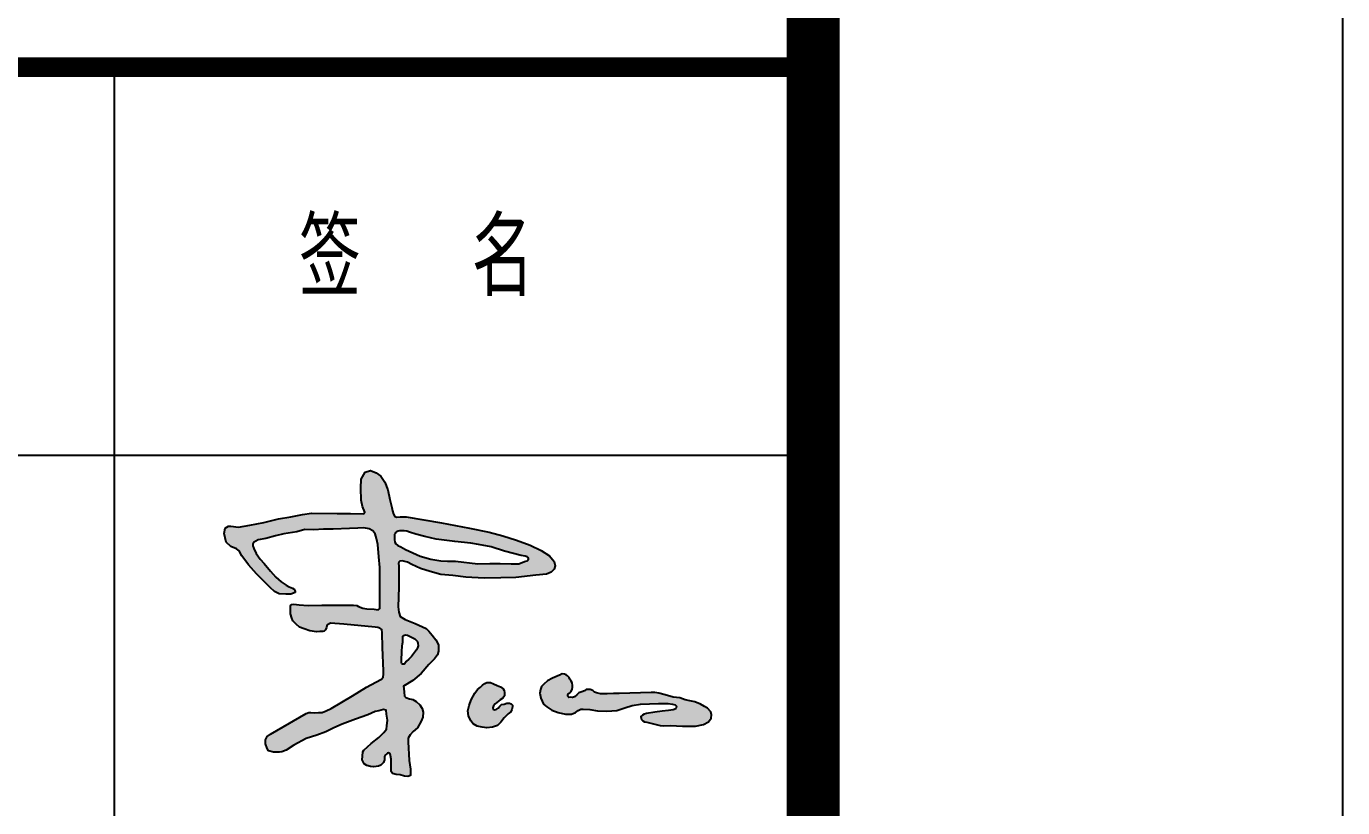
# Model space of a CAD drawing. Extents: x 33088 to 140010, y 13737 to 369010.
# Drawn here: x 118664 to 122393, y 172083 to 174299 of the extents above; entities that cross this region are included whole.
import ezdxf

# ---------------------------------------------------------------- set-up
doc = ezdxf.new("R2010")
doc.units = 0
doc.header["$LTSCALE"] = 1000
doc.header["$MEASUREMENT"] = 0
doc.layers.get('0').update_dxf_attribs({"linetype": 'CONTINUOUS'})
doc.layers.add('PUB_TEXT', color=7, linetype='CONTINUOUS')
doc.layers.add('PUB_TITLE', color=4, linetype='CONTINUOUS')
doc.styles.add('TQ', font='txt.shx', dxfattribs={"width": 0.8, "bigfont": 'hztxt.shx'})

msp = doc.modelspace()

# ---------------------------------------------------------------- hatches: boundary and pattern name
h = msp.add_hatch(color=7)
h.paths.add_polyline_path([(119719.2, 172768.8), (119718, 172775.4), (119719, 172779.2), (119722.2, 172782), (119729.2, 172783.6), (119744.1, 172779.6), (119755.8, 172773.2), (119780.9, 172761.8), (119807.8, 172753.3), (119838.7, 172744.1), (119872.4, 172741.3), (119909, 172737.3), (119961, 172734.4), (120007.9, 172735), (120050.8, 172735.6), (120107.9, 172742.8), (120137.3, 172745.5), (120150.5, 172750.9), (120159.5, 172759.5), (120161.8, 172769), (120159, 172781.6), (120145.9, 172797), (120122.5, 172812.7), (120091, 172828.1), (120052.4, 172841.6), (120013.8, 172854.5), (119975.3, 172864.1), (119919.8, 172876.3), (119840.6, 172890.6), (119739.9, 172907.9), (119724.3, 172908.5), (119713.8, 172906.9), (119707.7, 172908.8), (119704.6, 172915.6), (119701.4, 172925.1), (119699.2, 172934.1), (119694.2, 172957.6), (119687.9, 172984.7), (119679.3, 173005.9), (119668, 173023.1), (119654.9, 173033), (119638.6, 173039.3), (119623.7, 173034.4), (119612.8, 173014.9), (119611.5, 172989.2), (119612.9, 172955.5), (119616.5, 172936.9), (119623.3, 172921.2), (119619.6, 172916.1), (119581.9, 172917.1), (119544.3, 172917.6), (119471.9, 172918.6), (119446.5, 172915), (119413.5, 172908.4), (119378.4, 172902.3), (119336.7, 172892.2), (119297, 172884), (119265.5, 172878.4), (119243.7, 172881.5), (119237, 172881.5), (119227.4, 172875.9), (119224.3, 172860.7), (119230.5, 172836.6), (119243.7, 172823.9), (119259, 172817.3), (119266.6, 172811.2), (119274.2, 172797), (119293, 172772.1), (119315.9, 172746.2), (119354.3, 172708.1), (119367.5, 172696.1), (119380.4, 172690), (119398.9, 172688.4), (119413.4, 172688.4), (119425.8, 172693.7), (119425.6, 172695.3), (119425.4, 172696.5), (119424.5, 172699.6), (119422.5, 172703.1), (119418, 172706.1), (119408.4, 172709.7), (119400.1, 172714.7), (119385.9, 172724.1), (119371.1, 172736.8), (119355.9, 172754.1), (119337.6, 172775.4), (119326.4, 172788.1), (119315.3, 172803.9), (119308.3, 172818.1), (119305.2, 172825.7), (119305.2, 172831.9), (119307.6, 172835.6), (119320.8, 172842.5), (119342.5, 172846.5), (119369.9, 172854.5), (119393.9, 172859.6), (119429.9, 172865.9), (119453.4, 172872.2), (119478.7, 172871), (119506.1, 172872.7), (119533, 172873.3), (119579.8, 172875), (119602.7, 172876.1), (119619.9, 172877.3), (119635.3, 172873.9), (119645.6, 172868.7), (119651.9, 172859.6), (119656.4, 172846.5), (119659.9, 172829.3), (119662.7, 172795.1), (119665, 172764.2), (119665.3, 172666), (119665, 172647.9), (119660.9, 172644.7), (119649.1, 172646.3), (119629, 172647.6), (119617.6, 172649.2), (119605.2, 172653.6), (119600.1, 172656.8), (119591.1, 172658), (119543.1, 172658), (119500.8, 172657.3), (119462, 172657), (119437.2, 172658.9), (119421.9, 172660.5), (119415.9, 172659.9), (119412.7, 172656.7), (119412.4, 172645.6), (119412.7, 172632.9), (119415.9, 172620.8), (119418.8, 172612.9), (119428, 172603.3), (119437.8, 172595.4), (119451.5, 172590.3), (119467.4, 172584.6), (119486.5, 172581.8), (119495.9, 172582.5), (119503.8, 172583.2), (119508.2, 172584.3), (119511.6, 172588), (119513.9, 172594.3), (119515.4, 172598.8), (119517.6, 172602), (119525.7, 172606.1), (119563.8, 172604.1), (119652, 172595), (119660, 172594.4), (119665.9, 172592.8), (119671.1, 172588.3), (119672.5, 172579.1), (119673.1, 172537.4), (119676.2, 172471.4), (119676, 172461.6), (119675.1, 172453.1), (119670.5, 172448.2), (119654.2, 172439.2), (119627.5, 172424.8), (119588.2, 172400.4), (119527.4, 172364.6), (119513.8, 172358.4), (119502.3, 172353.4), (119491.7, 172353.1), (119480, 172352.7), (119470.4, 172353.6), (119464.1, 172352.9), (119456.6, 172350.6), (119373.4, 172301.9), (119355.8, 172292.3), (119346.5, 172285.3), (119342, 172275.4), (119342, 172264.4), (119346.5, 172251.1), (119349.9, 172244.6), (119364, 172241.2), (119381, 172240.6), (119388.1, 172241.7), (119399.8, 172246.7), (119421.5, 172261), (119457.1, 172279.4), (119486.9, 172289.3), (119512.7, 172298.3), (119534.9, 172309.6), (119558.4, 172320), (119596.9, 172334.4), (119631.2, 172346.2), (119652.5, 172356.1), (119662.4, 172358.4), (119675.6, 172362), (119683.2, 172359.7), (119684.6, 172348.4), (119686.9, 172331.3), (119685.5, 172315.9), (119684.1, 172306), (119676.9, 172296.5), (119662.9, 172282.5), (119641.2, 172264.9), (119620.3, 172246.3), (119617.5, 172241.3), (119616.5, 172229), (119615, 172219.2), (119620.8, 172208.1), (119629.1, 172202.6), (119639.1, 172200.6), (119647.7, 172199.3), (119655.2, 172200.3), (119661.8, 172201.1), (119668.6, 172203.6), (119672.6, 172208.4), (119675.8, 172211.9), (119678.4, 172219.2), (119678.4, 172223.5), (119679.1, 172228.2), (119680.6, 172232.5), (119684.9, 172236.3), (119686.9, 172237.5), (119690.4, 172238.5), (119694.5, 172236.5), (119695.7, 172231.3), (119697.2, 172221.2), (119697.4, 172209.6), (119697.8, 172193.5), (119697.8, 172186.3), (119701.7, 172180.6), (119711.7, 172177.8), (119722.8, 172176.3), (119734.9, 172172.8), (119744.6, 172171.7), (119751.9, 172175.1), (119751.9, 172192.4), (119748.3, 172217), (119745.8, 172270.5), (119745.4, 172280.6), (119751.1, 172289.8), (119759.9, 172299), (119772, 172309.5), (119782.5, 172328.8), (119787.7, 172340.1), (119788.5, 172353.8), (119785.3, 172364.6), (119778.4, 172375), (119768.6, 172384.1), (119759.3, 172390.1), (119749.8, 172392), (119738.7, 172395.5), (119735.5, 172400), (119734.2, 172411.1), (119733.3, 172420.9), (119732.8, 172427.6), (119759.2, 172443.6), (119782.3, 172464.2), (119804.4, 172489.8), (119820.5, 172505), (119828.5, 172516.7), (119832.1, 172527.5), (119831.4, 172544.9), (119824.1, 172559), (119814.1, 172572.2), (119804.4, 172583.5), (119797.2, 172591.1), (119765.7, 172605.2), (119736.8, 172617.4), (119722.8, 172625.6), (119718.9, 172637.7), (119717.7, 172652.5), (119719.2, 172708.6)])
h.paths.add_polyline_path([(119738, 172815.6), (119725.4, 172822.6), (119716.8, 172826.9), (119710.8, 172831.2), (119707.8, 172836.4), (119707.3, 172844), (119707, 172859), (119708.6, 172861), (119710, 172863.3), (119712.8, 172865.6), (119717.3, 172867), (119721.5, 172867.9), (119728.9, 172868.3), (119734.8, 172868.1), (119741.9, 172867), (119749.6, 172864.6), (119767.9, 172859), (119792.8, 172851.9), (119825.3, 172844.7), (119878.4, 172838), (119923, 172833.5), (119944.7, 172830), (119981.3, 172822.6), (120019, 172810.6), (120065.7, 172798.7), (120076.9, 172796.7), (120082.7, 172794.9), (120085.6, 172793.1), (120086.3, 172790.2), (120086.5, 172787.8), (120083.1, 172783.5), (120074.9, 172781.1), (120059.1, 172775.2), (120037.4, 172774.9), (120006.5, 172775.6), (119976.9, 172775.6), (119943.5, 172774.9), (119879.7, 172782), (119857.2, 172782), (119838, 172783.3), (119809.7, 172788.4), (119779.5, 172796.2)], flags=16)
h.paths.add_polyline_path([(119734.9, 172572.9), (119738.4, 172573.5), (119743.5, 172572.9), (119758.5, 172564.5), (119764.6, 172562), (119768.6, 172558.7), (119771.8, 172554.7), (119773.4, 172549.7), (119774.1, 172541.9), (119772.3, 172536.4), (119769.1, 172530.6), (119763.3, 172523), (119755.2, 172512.5), (119747.4, 172504.7), (119740.4, 172497.7), (119736.1, 172492.4), (119733.1, 172490.6), (119729.8, 172490.7), (119728.2, 172491.7), (119726.7, 172494.6), (119726.5, 172500.6), (119728.2, 172525.9), (119728.9, 172540.9), (119729.5, 172547.6), (119730.3, 172552.4), (119730.3, 172562.4), (119730.9, 172569.5), (119732.1, 172571.9)], flags=16)
h = msp.add_hatch(color=7)
h.paths.add_polyline_path([(120029, 172349.6), (120036.9, 172355.5), (120039.8, 172361.7), (120041.5, 172369.4), (120040.9, 172374.2), (120037.5, 172378.1), (120033, 172380.1), (120025.3, 172379.3), (120017.4, 172377.3), (120010.3, 172376.1), (120005.5, 172371.1), (120001, 172365.1), (119995.1, 172362), (119990, 172360.9), (119986.6, 172362.6), (119985.5, 172366.8), (119987.7, 172371.9), (119992, 172377.6), (120006.1, 172389.2), (120013.7, 172393.5), (120018.7, 172400.7), (120018.4, 172410.1), (120017.3, 172416.1), (120015.3, 172420.1), (120007.5, 172425.7), (119998.3, 172430.2), (119987.8, 172434.7), (119979.1, 172438.2), (119969, 172438.2), (119962.5, 172435.3), (119956.6, 172430.7), (119950.7, 172425.3), (119942.2, 172418.3), (119934.3, 172408.1), (119923.8, 172389.5), (119918.4, 172372.7), (119915, 172358), (119916.7, 172343.6), (119923.5, 172330), (119930.3, 172321.6), (119940.8, 172314.8), (119955.5, 172311.7), (119968.2, 172310), (119984.9, 172311.9), (119999, 172316.8), (120008.4, 172325.8), (120017.7, 172338.5)])
h.paths.add_polyline_path([(120558, 172383.6), (120543.5, 172386.4), (120530.3, 172389.6), (120515.4, 172394.4), (120496.1, 172397.2), (120473.6, 172402.9), (120455.9, 172408.1), (120445, 172409.7), (120434.6, 172409.7), (120344, 172407.6), (120327.9, 172407.6), (120309.8, 172406.4), (120290.5, 172406.1), (120278.9, 172408.7), (120273.3, 172410.9), (120268.5, 172415.2), (120261.1, 172418.6), (120250.1, 172418.9), (120245, 172414.9), (120237.6, 172411.8), (120229.7, 172408.7), (120223.5, 172403.3), (120217.1, 172397.7), (120210.9, 172395.7), (120206.3, 172396.3), (120200.9, 172396.2), (120198.1, 172399.8), (120197.8, 172403.7), (120200, 172406.8), (120203.9, 172409.2), (120206.7, 172411.7), (120210.7, 172418.4), (120211.2, 172425.1), (120210.9, 172430.1), (120210, 172437.5), (120207.7, 172442.4), (120204.1, 172448.1), (120201.7, 172452.9), (120197.2, 172457.3), (120193.2, 172459.9), (120188.6, 172461.5), (120182.2, 172462.6), (120179.6, 172461.7), (120177.1, 172460.4), (120174.1, 172459.4), (120154.8, 172450.5), (120140.3, 172443.3), (120129.8, 172433.7), (120123.8, 172426.8), (120120.2, 172418.4), (120118.6, 172408.4), (120121.4, 172393.5), (120129.4, 172377), (120138.3, 172369.8), (120153.2, 172360.2), (120170.8, 172353.7), (120191.7, 172348.1), (120208.6, 172348.9), (120219.9, 172353.3), (120227.5, 172359), (120234.8, 172362.6), (120241.2, 172362.6), (120260.9, 172361.8), (120282.4, 172357.8), (120309, 172357.3), (120336.9, 172359.3), (120359.5, 172366.2), (120380.7, 172373.3), (120404.4, 172376.5), (120429.5, 172377.8), (120455.2, 172378.4), (120482.2, 172378.9), (120494.6, 172377.3), (120502.6, 172374.8), (120505.7, 172371.6), (120504.2, 172364), (120496.1, 172360.7), (120483.2, 172359.1), (120465.7, 172356.6), (120444.9, 172354.2), (120420.6, 172350.3), (120414, 172348.1), (120409.9, 172345.8), (120405, 172341.7), (120405.4, 172337.2), (120407, 172333.8), (120410.5, 172329.8), (120415, 172326.8), (120421.5, 172326.1), (120460, 172316.7), (120467.9, 172315.7), (120489.2, 172316.1), (120523.4, 172314.9), (120559.6, 172314.9), (120582.5, 172318.9), (120596.2, 172326.6), (120604.2, 172337.4), (120605, 172347.1), (120603, 172355.5), (120593.4, 172365.5), (120584.9, 172370.3), (120573.7, 172376.8)])

# ---------------------------------------------------------------- linework, layer by layer
for points in [[(119425.8, 172693.7), (119413.4, 172688.4), (119398.9, 172688.4), (119380.4, 172690), (119367.5, 172696.1), (119354.3, 172708.1), (119315.9, 172746.2), (119293, 172772.1), (119274.2, 172797), (119266.6, 172811.2), (119259, 172817.3), (119243.7, 172823.9), (119230.5, 172836.6), (119224.3, 172860.7), (119227.4, 172875.9), (119237, 172881.5), (119243.7, 172881.5), (119265.5, 172878.4), (119297, 172884), (119336.7, 172892.2), (119378.4, 172902.3), (119413.5, 172908.4), (119446.5, 172915), (119471.9, 172918.6), (119544.3, 172917.6), (119581.9, 172917.1), (119619.6, 172916.1), (119623.3, 172921.2), (119616.5, 172936.9), (119612.9, 172955.5), (119611.5, 172989.2), (119612.8, 173014.9), (119623.7, 173034.4), (119638.6, 173039.3), (119654.9, 173033), (119668, 173023.1), (119679.3, 173005.9), (119687.9, 172984.7), (119694.2, 172957.6), (119699.2, 172934.1), (119701.4, 172925.1), (119704.6, 172915.6), (119707.7, 172908.8), (119713.8, 172906.9), (119724.3, 172908.5), (119739.9, 172907.9), (119840.6, 172890.6), (119919.8, 172876.3), (119975.3, 172864.1), (120013.8, 172854.5), (120052.4, 172841.6), (120091, 172828.1), (120122.5, 172812.7), (120145.9, 172797), (120159, 172781.6), (120161.8, 172769), (120159.5, 172759.5), (120150.5, 172750.9), (120137.3, 172745.5), (120107.9, 172742.8), (120050.8, 172735.6), (120007.9, 172735), (119961, 172734.4), (119909, 172737.3), (119872.4, 172741.3), (119838.7, 172744.1), (119807.8, 172753.3), (119780.9, 172761.8), (119755.8, 172773.2), (119744.1, 172779.6), (119729.2, 172783.6), (119722.2, 172782), (119719, 172779.2), (119718, 172775.4), (119719.2, 172768.8), (119719.2, 172708.6), (119717.7, 172652.5), (119718.9, 172637.7), (119722.8, 172625.6), (119736.8, 172617.4), (119765.7, 172605.2), (119797.2, 172591.1), (119804.4, 172583.5), (119814.1, 172572.2), (119824.1, 172559), (119831.4, 172544.9), (119832.1, 172527.5), (119828.5, 172516.7), (119820.5, 172505), (119804.4, 172489.8), (119782.3, 172464.2), (119759.2, 172443.6), (119732.8, 172427.6), (119733.3, 172420.9), (119734.2, 172411.1), (119735.5, 172400), (119738.7, 172395.5), (119749.8, 172392), (119759.3, 172390.1), (119768.6, 172384.1), (119778.4, 172375), (119785.3, 172364.6), (119788.5, 172353.8), (119787.7, 172340.1), (119782.5, 172328.8), (119772, 172309.5), (119759.9, 172299), (119751.1, 172289.8), (119745.4, 172280.6), (119745.8, 172270.5), (119748.3, 172217), (119751.9, 172192.4), (119751.9, 172175.1), (119744.6, 172171.7), (119734.9, 172172.8), (119722.8, 172176.3), (119711.7, 172177.8), (119701.7, 172180.6), (119697.8, 172186.3), (119697.8, 172193.5), (119697.4, 172209.6), (119697.2, 172221.2), (119695.7, 172231.3), (119694.5, 172236.5), (119690.4, 172238.5), (119686.9, 172237.5), (119684.9, 172236.3), (119680.6, 172232.5), (119679.1, 172228.2), (119678.4, 172223.5), (119678.4, 172219.2), (119675.8, 172211.9), (119672.6, 172208.4), (119668.6, 172203.6), (119661.8, 172201.1), (119655.2, 172200.3), (119647.7, 172199.3), (119639.1, 172200.6), (119629.1, 172202.6), (119620.8, 172208.1), (119615, 172219.2), (119616.5, 172229), (119617.5, 172241.3), (119620.3, 172246.3), (119641.2, 172264.9), (119662.9, 172282.5), (119676.9, 172296.5), (119684.1, 172306), (119685.5, 172315.9), (119686.9, 172331.3), (119684.6, 172348.4), (119683.2, 172359.7), (119675.6, 172362), (119662.4, 172358.4), (119652.5, 172356.1), (119631.2, 172346.2), (119596.9, 172334.4), (119558.4, 172320), (119534.9, 172309.6), (119512.7, 172298.3), (119486.9, 172289.3), (119457.1, 172279.4), (119421.5, 172261), (119399.8, 172246.7), (119388.1, 172241.7), (119381, 172240.6), (119364, 172241.2), (119349.9, 172244.6), (119346.5, 172251.1), (119342, 172264.4), (119342, 172275.4), (119346.5, 172285.3), (119355.8, 172292.3), (119373.4, 172301.9), (119456.6, 172350.6), (119464.1, 172352.9), (119470.4, 172353.6), (119480, 172352.7), (119491.7, 172353.1), (119502.3, 172353.4), (119513.8, 172358.4), (119527.4, 172364.6), (119588.2, 172400.4), (119627.5, 172424.8), (119654.2, 172439.2), (119670.5, 172448.2), (119675.1, 172453.1), (119676, 172461.6), (119676.2, 172471.4), (119673.1, 172537.4), (119672.5, 172579.1), (119671.1, 172588.3), (119665.9, 172592.8), (119660, 172594.4), (119652, 172595), (119563.8, 172604.1), (119525.7, 172606.1), (119517.6, 172602), (119515.4, 172598.8), (119513.9, 172594.3), (119511.6, 172588), (119508.2, 172584.3), (119503.8, 172583.2), (119495.9, 172582.5), (119486.5, 172581.8), (119467.4, 172584.6), (119451.5, 172590.3), (119437.8, 172595.4), (119428, 172603.3), (119418.8, 172612.9), (119415.9, 172620.8), (119412.7, 172632.9), (119412.4, 172645.6), (119412.7, 172656.7), (119415.9, 172659.9), (119421.9, 172660.5), (119437.2, 172658.9), (119462, 172657), (119500.8, 172657.3), (119543.1, 172658), (119591.1, 172658), (119600.1, 172656.8), (119605.2, 172653.6), (119617.6, 172649.2), (119629, 172647.6), (119649.1, 172646.3), (119660.9, 172644.7), (119665, 172647.9), (119665.3, 172666), (119665, 172764.2), (119662.7, 172795.1), (119659.9, 172829.3), (119656.4, 172846.5), (119651.9, 172859.6), (119645.6, 172868.7), (119635.3, 172873.9), (119619.9, 172877.3), (119602.7, 172876.1), (119579.8, 172875), (119533, 172873.3), (119506.1, 172872.7), (119478.7, 172871), (119453.4, 172872.2), (119429.9, 172865.9), (119393.9, 172859.6), (119369.9, 172854.5), (119342.5, 172846.5), (119320.8, 172842.5), (119307.6, 172835.6), (119305.2, 172831.9), (119305.2, 172825.7), (119308.3, 172818.1), (119315.3, 172803.9), (119326.4, 172788.1), (119337.6, 172775.4), (119355.9, 172754.1), (119371.1, 172736.8), (119385.9, 172724.1), (119400.1, 172714.7), (119408.4, 172709.7), (119418, 172706.1), (119422.5, 172703.1), (119424.5, 172699.6), (119425.4, 172696.5), (119425.6, 172695.3)], [(119707, 172859), (119707.3, 172844), (119707.8, 172836.4), (119710.8, 172831.2), (119716.8, 172826.9), (119725.4, 172822.6), (119738, 172815.6), (119779.5, 172796.2), (119809.7, 172788.4), (119838, 172783.3), (119857.2, 172782), (119879.7, 172782), (119943.5, 172774.9), (119976.9, 172775.6), (120006.5, 172775.6), (120037.4, 172774.9), (120059.1, 172775.2), (120074.9, 172781.1), (120083.1, 172783.5), (120086.5, 172787.8), (120086.3, 172790.2), (120085.6, 172793.1), (120082.7, 172794.9), (120076.9, 172796.7), (120065.7, 172798.7), (120019, 172810.6), (119981.3, 172822.6), (119944.7, 172830), (119923, 172833.5), (119878.4, 172838), (119825.3, 172844.7), (119792.8, 172851.9), (119767.9, 172859), (119749.6, 172864.6), (119741.9, 172867), (119734.8, 172868.1), (119728.9, 172868.3), (119721.5, 172867.9), (119717.3, 172867), (119712.8, 172865.6), (119710, 172863.3), (119708.6, 172861)], [(119730.3, 172552.4), (119730.3, 172562.4), (119730.9, 172569.5), (119732.1, 172571.9), (119734.9, 172572.9), (119738.4, 172573.5), (119743.5, 172572.9), (119758.5, 172564.5), (119764.6, 172562), (119768.6, 172558.7), (119771.8, 172554.7), (119773.4, 172549.7), (119774.1, 172541.9), (119772.3, 172536.4), (119769.1, 172530.6), (119763.3, 172523), (119755.2, 172512.5), (119747.4, 172504.7), (119740.4, 172497.7), (119736.1, 172492.4), (119733.1, 172490.6), (119729.8, 172490.7), (119728.2, 172491.7), (119726.7, 172494.6), (119726.5, 172500.6), (119728.2, 172525.9), (119728.9, 172540.9), (119729.5, 172547.6)], [(120174.1, 172459.4), (120154.8, 172450.5), (120140.3, 172443.3), (120129.8, 172433.7), (120123.8, 172426.8), (120120.2, 172418.4), (120118.6, 172408.4), (120121.4, 172393.5), (120129.4, 172377), (120138.3, 172369.8), (120153.2, 172360.2), (120170.8, 172353.7), (120191.7, 172348.1), (120208.6, 172348.9), (120219.9, 172353.3), (120227.5, 172359), (120234.8, 172362.6), (120241.2, 172362.6), (120260.9, 172361.8), (120282.4, 172357.8), (120309, 172357.3), (120336.9, 172359.3), (120359.5, 172366.2), (120380.7, 172373.3), (120404.4, 172376.5), (120429.5, 172377.8), (120455.2, 172378.4), (120482.2, 172378.9), (120494.6, 172377.3), (120502.6, 172374.8), (120505.7, 172371.6), (120504.2, 172364), (120496.1, 172360.7), (120483.2, 172359.1), (120465.7, 172356.6), (120444.9, 172354.2), (120420.6, 172350.3), (120414, 172348.1), (120409.9, 172345.8), (120405, 172341.7), (120405.4, 172337.2), (120407, 172333.8), (120410.5, 172329.8), (120415, 172326.8), (120421.5, 172326.1), (120460, 172316.7), (120467.9, 172315.7), (120489.2, 172316.1), (120523.4, 172314.9), (120559.6, 172314.9), (120582.5, 172318.9), (120596.2, 172326.6), (120604.2, 172337.4), (120605, 172347.1), (120603, 172355.5), (120593.4, 172365.5), (120584.9, 172370.3), (120573.7, 172376.8), (120558, 172383.6), (120543.5, 172386.4), (120530.3, 172389.6), (120515.4, 172394.4), (120496.1, 172397.2), (120473.6, 172402.9), (120455.9, 172408.1), (120445, 172409.7), (120434.6, 172409.7), (120344, 172407.6), (120327.9, 172407.6), (120309.8, 172406.4), (120290.5, 172406.1), (120278.9, 172408.7), (120273.3, 172410.9), (120268.5, 172415.2), (120261.1, 172418.6), (120250.1, 172418.9), (120245, 172414.9), (120237.6, 172411.8), (120229.7, 172408.7), (120223.5, 172403.3), (120217.1, 172397.7), (120210.9, 172395.7), (120206.3, 172396.3), (120200.9, 172396.2), (120198.1, 172399.8), (120197.8, 172403.7), (120200, 172406.8), (120203.9, 172409.2), (120206.7, 172411.7), (120210.7, 172418.4), (120211.2, 172425.1), (120210.9, 172430.1), (120210, 172437.5), (120207.7, 172442.4), (120204.1, 172448.1), (120201.7, 172452.9), (120197.2, 172457.3), (120193.2, 172459.9), (120188.6, 172461.5), (120182.2, 172462.6), (120179.6, 172461.7), (120177.1, 172460.4)], [(119962.5, 172435.3), (119969, 172438.2), (119979.1, 172438.2), (119987.8, 172434.7), (119998.3, 172430.2), (120007.5, 172425.7), (120015.3, 172420.1), (120017.3, 172416.1), (120018.4, 172410.1), (120018.7, 172400.7), (120013.7, 172393.5), (120006.1, 172389.2), (119992, 172377.6), (119987.7, 172371.9), (119985.5, 172366.8), (119986.6, 172362.6), (119990, 172360.9), (119995.1, 172362), (120001, 172365.1), (120005.5, 172371.1), (120010.3, 172376.1), (120017.4, 172377.3), (120025.3, 172379.3), (120033, 172380.1), (120037.5, 172378.1), (120040.9, 172374.2), (120041.5, 172369.4), (120039.8, 172361.7), (120036.9, 172355.5), (120029, 172349.6), (120017.7, 172338.5), (120008.4, 172325.8), (119999, 172316.8), (119984.9, 172311.9), (119968.2, 172310), (119955.5, 172311.7), (119940.8, 172314.8), (119930.3, 172321.6), (119923.5, 172330), (119916.7, 172343.6), (119915, 172358), (119918.4, 172372.7), (119923.8, 172389.5), (119934.3, 172408.1), (119942.2, 172418.3), (119950.7, 172425.3), (119956.6, 172430.7)]]:
    msp.add_lwpolyline(points, close=True)
at = {"layer": 'PUB_TITLE', "color": 4}
for p, q in [((118913.3, 166483.1), (118913.3, 174183.1)), ((114843.4, 173083.1), (120893.4, 173083.1))]:
    msp.add_line(p, q, dxfattribs=at)
at = {"layer": 'PUB_TITLE'}
msp.add_lwpolyline([(33293.4, 147092.6), (122393.4, 147092.6), (122393.4, 210092.6), (33293.4, 210092.6)], close=True, dxfattribs=at)
at = {"layer": 'PUB_TITLE', "const_width": 150}
msp.add_lwpolyline([(37043.4, 148592.6), (120893.4, 148592.6), (120893.4, 208592.6), (37043.4, 208592.6)], close=True, dxfattribs=at)
at = {"layer": 'PUB_TITLE', "color": 4, "const_width": 55}
msp.add_lwpolyline([(114843.4, 174183.1), (120893.4, 174183.1)], dxfattribs=at)

# ---------------------------------------------------------------- texts
at = {"layer": 'PUB_TEXT', "color": 2, "insert": (119435.9, 173753.7), "char_height": 220, "width": 1847.813, "attachment_point": 1, "style": 'TQ'}
msp.add_mtext('签  名', dxfattribs=at)

doc.saveas('drawing.dxf')
